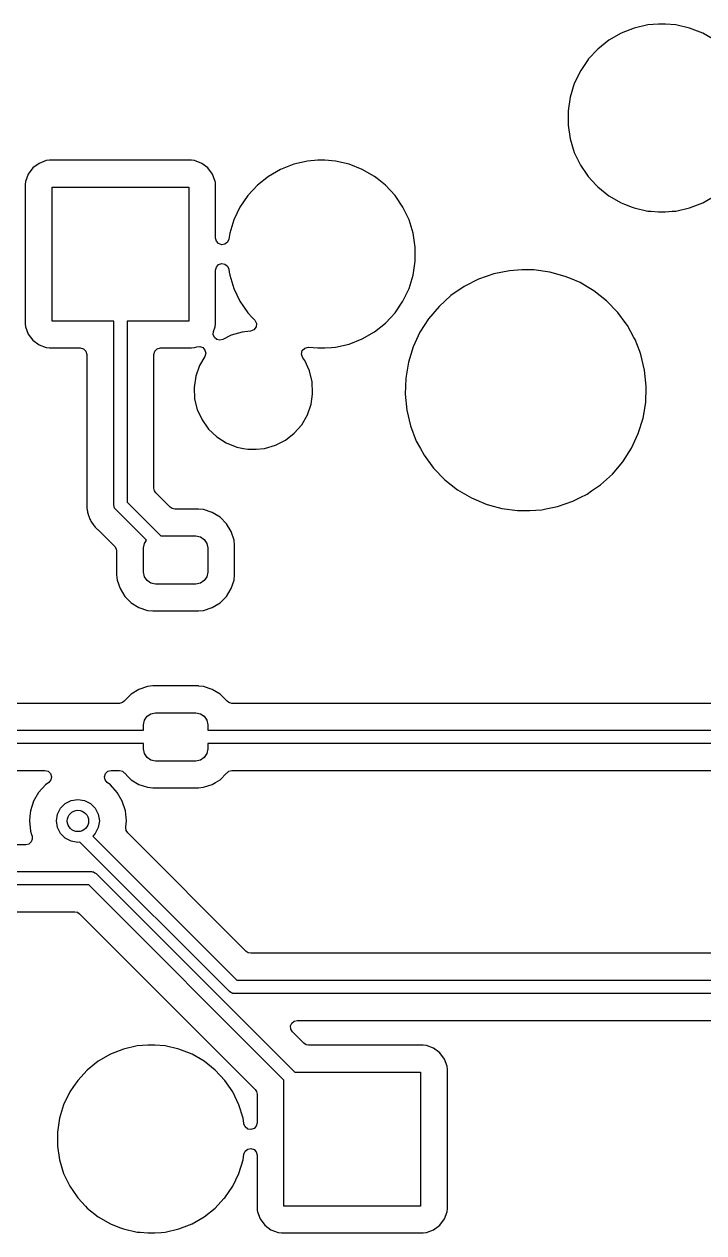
# Model space of a CAD drawing. Extents: x 30 to 259, y -142 to -25.
# Drawn here: x 96.61 to 109.28, y -107.39 to -84.84 of the extents above; entities that cross this region are included whole.
import ezdxf

# ---------------------------------------------------------------- set-up
doc = ezdxf.new("R2010")
doc.units = 0
doc.layers.add('BLACK', color=7, linetype='CONTINUOUS')

msp = doc.modelspace()

# ---------------------------------------------------------------- linework, layer by layer
at = {"layer": 'BLACK', "linetype": 'CONTINUOUS'}
for p, q in [((107.741, -85.0134), (107.514, -85.1446)), ((107.985, -84.9176), (107.741, -85.0134)), ((108.241, -84.8592), (107.985, -84.9176)), ((108.437, -84.8445), (108.241, -84.8592)), ((108.568, -84.8445), (108.437, -84.8445)), ((108.437, -84.8445), (108.437, -84.8445)), ((108.764, -84.8592), (108.568, -84.8445)), ((108.568, -84.8445), (108.568, -84.8445)), ((109.02, -84.9176), (108.764, -84.8592)), ((109.264, -85.0134), (109.02, -84.9176)), ((109.491, -85.1446), (109.264, -85.0134)), ((107.514, -85.1446), (107.309, -85.3082)), ((107.309, -85.3082), (107.13, -85.5005)), ((107.126, -85.5058), (106.988, -85.7095)), ((107.13, -85.5005), (107.126, -85.5058)), ((106.891, -85.9075), (106.868, -85.9537)), ((106.982, -85.7173), (106.891, -85.9075)), ((106.988, -85.7095), (106.982, -85.7173)), ((106.868, -85.9537), (106.791, -86.2044)), ((106.791, -86.2044), (106.752, -86.4638)), ((106.752, -86.4638), (106.752, -86.7262)), ((106.752, -86.7262), (106.791, -86.9856)), ((106.791, -86.9856), (106.868, -87.2363)), ((106.868, -87.2363), (106.982, -87.4727)), ((96.8852, -87.4412), (96.77, -87.5275)), ((97.02, -87.3909), (96.8852, -87.4412)), ((97.0796, -87.3845), (97.02, -87.3909)), ((99.7254, -87.3845), (97.0796, -87.3845)), ((99.785, -87.3909), (99.7254, -87.3845)), ((99.7254, -87.3845), (99.7254, -87.3845)), ((99.9198, -87.4412), (99.785, -87.3909)), ((100.035, -87.5275), (99.9198, -87.4412)), ((101.635, -87.4576), (101.391, -87.5534)), ((101.891, -87.3992), (101.635, -87.4576)), ((102.087, -87.3845), (101.891, -87.3992)), ((102.218, -87.3845), (102.087, -87.3845)), ((102.087, -87.3845), (102.087, -87.3845)), ((102.414, -87.3992), (102.218, -87.3845)), ((102.218, -87.3845), (102.218, -87.3845)), ((102.67, -87.4576), (102.414, -87.3992)), ((102.914, -87.5534), (102.67, -87.4576)), ((106.982, -87.4727), (107.102, -87.6477)), ((96.6837, -87.6427), (96.6334, -87.7775)), ((96.77, -87.5275), (96.6837, -87.6427)), ((100.121, -87.6427), (100.035, -87.5275)), ((100.172, -87.7775), (100.121, -87.6427)), ((101.164, -87.6846), (100.959, -87.8482)), ((101.391, -87.5534), (101.164, -87.6846)), ((103.141, -87.6846), (102.914, -87.5534)), ((103.19, -87.7232), (103.141, -87.6846)), ((107.102, -87.6477), (107.13, -87.6895)), ((107.13, -87.6895), (107.277, -87.8482)), ((96.6334, -87.7775), (96.627, -87.8371)), ((96.627, -87.8371), (96.627, -90.4329)), ((97.1275, -90.385), (97.1275, -87.885)), ((97.1275, -87.885), (99.6775, -87.885)), ((99.6775, -87.885), (99.6775, -90.385)), ((100.173, -87.7949), (100.172, -87.7775)), ((100.178, -87.8371), (100.173, -87.7949)), ((100.178, -88.8353), (100.178, -87.8371)), ((100.959, -87.8482), (100.78, -88.0405)), ((103.346, -87.8482), (103.19, -87.7232)), ((103.525, -88.0405), (103.346, -87.8482)), ((103.346, -87.8482), (103.346, -87.8482)), ((103.346, -87.8482), (103.346, -87.8482)), ((107.277, -87.8482), (107.309, -87.8818)), ((107.309, -87.8818), (107.514, -88.0454)), ((100.78, -88.0405), (100.632, -88.2573)), ((103.673, -88.2573), (103.525, -88.0405)), ((103.525, -88.0405), (103.525, -88.0405)), ((103.525, -88.0405), (103.525, -88.0405)), ((107.514, -88.0454), (107.741, -88.1766)), ((109.264, -88.1766), (109.491, -88.0454)), ((100.632, -88.2573), (100.518, -88.4937)), ((103.787, -88.4937), (103.673, -88.2573)), ((107.741, -88.1766), (107.807, -88.2025)), ((107.807, -88.2025), (107.947, -88.2573)), ((107.947, -88.2573), (107.985, -88.2724)), ((107.985, -88.2724), (108.241, -88.3308)), ((108.241, -88.3308), (108.297, -88.335)), ((108.297, -88.335), (108.437, -88.3455)), ((108.437, -88.3455), (108.437, -88.3455)), ((108.437, -88.3455), (108.568, -88.3455)), ((108.568, -88.3455), (108.691, -88.3363)), ((108.568, -88.3455), (108.568, -88.3455)), ((108.691, -88.3363), (108.764, -88.3308)), ((108.764, -88.3308), (109.02, -88.2724)), ((109.02, -88.2724), (109.264, -88.1766)), ((100.518, -88.4937), (100.441, -88.7444)), ((103.864, -88.7444), (103.787, -88.4937)), ((100.193, -88.8946), (100.178, -88.8353)), ((100.441, -88.7444), (100.425, -88.8538)), ((103.903, -89.0038), (103.864, -88.7444)), ((100.235, -88.9395), (100.193, -88.8946)), ((100.293, -88.959), (100.235, -88.9395)), ((100.353, -88.9483), (100.293, -88.959)), ((100.401, -88.9102), (100.353, -88.9483)), ((100.425, -88.8538), (100.401, -88.9102)), ((103.903, -89.2662), (103.903, -89.0038)), ((103.864, -89.5256), (103.903, -89.2662)), ((100.178, -89.4347), (100.193, -89.3754)), ((100.178, -90.4329), (100.178, -89.4347)), ((100.193, -89.3754), (100.235, -89.3305)), ((100.235, -89.3305), (100.293, -89.311)), ((100.293, -89.311), (100.353, -89.3217)), ((100.353, -89.3217), (100.401, -89.3598)), ((100.401, -89.3598), (100.425, -89.4162)), ((100.425, -89.4162), (100.433, -89.4707)), ((100.433, -89.4707), (100.441, -89.5256)), ((105.368, -89.5055), (105.084, -89.6041)), ((105.663, -89.4456), (105.368, -89.5055)), ((105.887, -89.4306), (105.663, -89.4456)), ((106.113, -89.4306), (105.887, -89.4306)), ((105.887, -89.4306), (105.887, -89.4306)), ((106.411, -89.4707), (106.113, -89.4306)), ((106.7, -89.55), (106.411, -89.4707)), ((106.411, -89.4707), (106.411, -89.4707)), ((106.411, -89.4707), (106.411, -89.4707)), ((100.441, -89.5256), (100.518, -89.7763)), ((103.787, -89.7763), (103.864, -89.5256)), ((104.816, -89.7396), (104.568, -89.9097)), ((105.084, -89.6041), (104.816, -89.7396)), ((106.796, -89.5906), (106.7, -89.55)), ((106.977, -89.6673), (106.796, -89.5906)), ((107.106, -89.7439), (106.977, -89.6673)), ((107.236, -89.8205), (107.106, -89.7439)), ((100.518, -89.7763), (100.632, -90.0127)), ((103.673, -90.0127), (103.787, -89.7763)), ((104.568, -89.9097), (104.346, -90.1112)), ((107.471, -90.0067), (107.236, -89.8205)), ((107.236, -89.8205), (107.236, -89.8205)), ((107.236, -89.8205), (107.236, -89.8205)), ((100.632, -90.0127), (100.699, -90.1112)), ((100.699, -90.1112), (100.78, -90.2295)), ((103.525, -90.2295), (103.673, -90.0127)), ((104.346, -90.1112), (104.152, -90.3407)), ((107.68, -90.2227), (107.471, -90.0067)), ((98.2775, -90.385), (97.1275, -90.385)), ((98.2775, -93.8125), (98.2775, -90.385)), ((99.6775, -90.385), (98.5275, -90.385)), ((98.5275, -90.385), (98.5275, -93.7607)), ((100.78, -90.2295), (100.859, -90.3146)), ((100.859, -90.3146), (100.907, -90.366)), ((100.907, -90.366), (100.938, -90.4267)), ((100.938, -90.4267), (100.932, -90.4945)), ((103.141, -90.5854), (103.346, -90.4218)), ((103.346, -90.4218), (103.446, -90.3148)), ((103.446, -90.3148), (103.525, -90.2295)), ((103.525, -90.2295), (103.525, -90.2295)), ((103.525, -90.2295), (103.525, -90.2295)), ((104.152, -90.3407), (103.99, -90.594)), ((107.835, -90.4329), (107.68, -90.2227)), ((96.627, -90.4329), (96.6334, -90.4925)), ((96.6334, -90.4925), (96.6342, -90.4945)), ((96.6342, -90.4945), (96.6837, -90.6273)), ((96.6837, -90.6273), (96.77, -90.7425)), ((100.134, -90.6342), (100.141, -90.5756)), ((100.155, -90.6894), (100.134, -90.6342)), ((100.141, -90.5756), (100.172, -90.4925)), ((100.172, -90.4925), (100.178, -90.4329)), ((100.471, -90.6478), (100.314, -90.7291)), ((100.673, -90.5886), (100.471, -90.6478)), ((100.828, -90.5738), (100.673, -90.5886)), ((100.891, -90.549), (100.828, -90.5738)), ((100.932, -90.4945), (100.891, -90.549)), ((102.914, -90.7166), (103.141, -90.5854)), ((103.99, -90.594), (103.863, -90.8665)), ((107.859, -90.4646), (107.835, -90.4329)), ((107.982, -90.6894), (107.859, -90.4646)), ((96.77, -90.7425), (96.8852, -90.8288)), ((96.8852, -90.8288), (97.02, -90.8791)), ((99.785, -90.8791), (99.8253, -90.864)), ((99.8253, -90.864), (99.8851, -90.8573)), ((99.8851, -90.8573), (99.9411, -90.8796)), ((100.199, -90.7286), (100.155, -90.6894)), ((100.256, -90.7429), (100.199, -90.7286)), ((100.314, -90.7291), (100.256, -90.7429)), ((101.845, -90.8868), (101.913, -90.8724)), ((101.913, -90.8724), (102.087, -90.8855)), ((102.218, -90.8855), (102.341, -90.8763)), ((102.341, -90.8763), (102.414, -90.8708)), ((102.414, -90.8708), (102.67, -90.8124)), ((102.67, -90.8124), (102.914, -90.7166)), ((103.863, -90.8665), (103.774, -91.1535)), ((108.003, -90.7281), (107.982, -90.6894)), ((108.089, -90.9505), (108.003, -90.7281)), ((97.02, -90.8791), (97.0796, -90.8855)), ((97.0796, -90.8855), (97.653, -90.8855)), ((97.653, -90.8855), (97.715, -90.9021)), ((97.715, -90.9021), (97.7604, -90.9475)), ((97.7604, -90.9475), (97.777, -91.0095)), ((97.777, -91.0095), (97.777, -93.7298)), ((99.028, -91.0095), (99.0446, -90.9475)), ((99.028, -93.502), (99.028, -91.0095)), ((99.0446, -90.9475), (99.09, -90.9021)), ((99.09, -90.9021), (99.152, -90.8855)), ((99.152, -90.8855), (99.7254, -90.8855)), ((99.7254, -90.8855), (99.785, -90.8791)), ((99.7254, -90.8855), (99.7254, -90.8855)), ((99.976, -91.0422), (99.8761, -91.2154)), ((99.9411, -90.8796), (99.9799, -90.9255)), ((99.9926, -90.9844), (99.976, -91.0422)), ((99.9799, -90.9255), (99.9926, -90.9844)), ((101.78, -91.0026), (101.795, -90.9352)), ((101.802, -91.068), (101.78, -91.0026)), ((101.795, -90.9352), (101.845, -90.8868)), ((101.841, -91.1218), (101.802, -91.068)), ((102.087, -90.8855), (102.087, -90.8855)), ((102.087, -90.8855), (102.218, -90.8855)), ((102.218, -90.8855), (102.218, -90.8855)), ((108.111, -91.0086), (108.089, -90.9505)), ((108.181, -91.3009), (108.111, -91.0086)), ((99.8761, -91.2154), (99.8073, -91.4142)), ((101.928, -91.3131), (101.841, -91.1218)), ((101.841, -91.1218), (101.841, -91.1218)), ((101.841, -91.1218), (101.841, -91.1218)), ((101.978, -91.5175), (101.928, -91.3131)), ((103.774, -91.1535), (103.724, -91.4498)), ((108.211, -91.5998), (108.181, -91.3009)), ((99.8073, -91.4142), (99.7773, -91.6224)), ((101.988, -91.7276), (101.978, -91.5175)), ((103.724, -91.4498), (103.714, -91.7502)), ((99.7773, -91.6224), (99.7773, -91.6224)), ((99.7773, -91.6224), (99.7874, -91.8325)), ((101.958, -91.9358), (101.984, -91.7502)), ((101.984, -91.7502), (101.988, -91.7276)), ((103.714, -91.7502), (103.744, -92.0491)), ((108.201, -91.9002), (108.21, -91.6224)), ((108.21, -91.6224), (108.211, -91.5998)), ((99.7874, -91.8325), (99.8369, -92.0369)), ((101.889, -92.1346), (101.958, -91.9358)), ((108.151, -92.1965), (108.201, -91.9002)), ((99.8369, -92.0369), (99.8816, -92.1346)), ((99.8816, -92.1346), (99.9243, -92.2282)), ((99.9243, -92.2282), (100.033, -92.3812)), ((101.784, -92.3168), (101.889, -92.1346)), ((103.744, -92.0491), (103.814, -92.3414)), ((108.062, -92.4835), (108.151, -92.1965)), ((100.033, -92.3812), (100.046, -92.3995)), ((100.046, -92.3995), (100.199, -92.5447)), ((101.646, -92.4757), (101.784, -92.3168)), ((103.814, -92.3414), (103.922, -92.6219)), ((100.199, -92.5447), (100.199, -92.5447)), ((100.199, -92.5447), (100.199, -92.5447)), ((100.199, -92.5447), (100.376, -92.6584)), ((100.376, -92.6584), (100.376, -92.6584)), ((100.376, -92.6584), (100.571, -92.7366)), ((101.294, -92.7022), (101.481, -92.6058)), ((101.481, -92.6058), (101.646, -92.4757)), ((103.922, -92.6219), (103.999, -92.7614)), ((107.935, -92.756), (108.062, -92.4835)), ((100.571, -92.7366), (100.7, -92.7614)), ((100.7, -92.7614), (100.777, -92.7764)), ((100.777, -92.7764), (100.777, -92.7764)), ((100.777, -92.7764), (100.935, -92.7764)), ((100.935, -92.7764), (101.092, -92.7614)), ((100.935, -92.7764), (100.935, -92.7764)), ((101.092, -92.7614), (101.294, -92.7022)), ((103.999, -92.7614), (104.066, -92.8854)), ((104.066, -92.8854), (104.245, -93.1273)), ((107.773, -93.0093), (107.935, -92.756)), ((104.245, -93.1273), (104.454, -93.3433)), ((107.579, -93.2388), (107.773, -93.0093)), ((104.454, -93.3433), (104.689, -93.5295)), ((107.357, -93.4403), (107.579, -93.2388)), ((99.0374, -93.5495), (99.028, -93.502)), ((99.0643, -93.5897), (99.0374, -93.5495)), ((104.689, -93.5295), (104.948, -93.6827)), ((107.109, -93.6104), (107.192, -93.5534)), ((107.192, -93.5534), (107.357, -93.4403)), ((97.777, -93.7298), (97.7747, -93.7503)), ((97.7747, -93.7503), (97.7769, -93.8204)), ((98.5275, -93.7607), (99.1593, -94.3925)), ((99.3303, -93.8557), (99.0643, -93.5897)), ((104.948, -93.6827), (105.225, -93.8)), ((105.225, -93.8), (105.225, -93.8)), ((105.225, -93.8), (105.225, -93.8)), ((105.225, -93.8), (105.289, -93.8175)), ((106.557, -93.8445), (106.841, -93.7459)), ((106.841, -93.7459), (106.975, -93.6782)), ((106.975, -93.6782), (107.109, -93.6104)), ((97.7769, -93.8204), (97.777, -93.8243)), ((97.777, -93.8243), (97.777, -93.8518)), ((97.777, -93.8518), (97.7775, -93.8558)), ((97.7775, -93.8558), (97.7784, -93.8675)), ((97.7784, -93.8675), (97.7798, -93.9111)), ((97.7798, -93.9111), (97.7854, -93.9304)), ((97.7854, -93.9304), (97.7893, -93.9494)), ((97.7893, -93.9494), (97.7918, -93.9693)), ((97.7918, -93.9693), (97.8079, -94.0099)), ((97.8079, -94.0099), (97.8117, -94.021)), ((97.8117, -94.021), (97.8239, -94.0629)), ((98.2862, -93.8422), (98.2775, -93.8125)), ((98.2928, -93.8724), (98.2862, -93.8422)), ((98.2966, -93.8775), (98.2928, -93.8724)), ((98.2973, -93.8801), (98.2966, -93.8775)), ((98.3007, -93.883), (98.2973, -93.8801)), ((98.3141, -93.9009), (98.3007, -93.883)), ((98.8877, -94.4745), (98.3141, -93.9009)), ((99.3705, -93.8826), (99.3303, -93.8557)), ((99.418, -93.892), (99.3705, -93.8826)), ((99.8558, -93.892), (99.418, -93.892)), ((99.9552, -93.9021), (99.8558, -93.892)), ((100.116, -93.9555), (99.9552, -93.9021)), ((100.261, -94.0445), (100.116, -93.9555)), ((105.289, -93.8175), (105.514, -93.8793)), ((105.514, -93.8793), (105.812, -93.9194)), ((105.812, -93.9194), (106.038, -93.9194)), ((106.038, -93.9194), (106.262, -93.9044)), ((106.038, -93.9194), (106.038, -93.9194)), ((106.262, -93.9044), (106.336, -93.8894)), ((106.336, -93.8894), (106.557, -93.8445)), ((97.8239, -94.0629), (97.8341, -94.0801)), ((97.8341, -94.0801), (97.8426, -94.0976)), ((97.8426, -94.0976), (97.85, -94.1162)), ((97.85, -94.1162), (97.85, -94.1162)), ((97.85, -94.1162), (97.8757, -94.1516)), ((97.8757, -94.1516), (97.8821, -94.1613)), ((97.8821, -94.1613), (97.9043, -94.1989)), ((97.9043, -94.1989), (97.9043, -94.1989)), ((97.9043, -94.1989), (97.9043, -94.1989)), ((97.9043, -94.1989), (97.9185, -94.2131)), ((97.9185, -94.2131), (97.9311, -94.2279)), ((97.9311, -94.2279), (97.9429, -94.2441)), ((97.9429, -94.2441), (97.9766, -94.2719)), ((100.38, -94.1645), (100.261, -94.0445)), ((100.47, -94.3088), (100.38, -94.1645)), ((97.9766, -94.2719), (97.9852, -94.2798)), ((97.9852, -94.2798), (98.2957, -94.5903)), ((98.8496, -94.5314), (98.8877, -94.4745)), ((99.1593, -94.3925), (99.8075, -94.3925)), ((99.8075, -94.3925), (99.8936, -94.4096)), ((99.8936, -94.4096), (99.9666, -94.4584)), ((99.9666, -94.4584), (100.015, -94.5314)), ((100.523, -94.4698), (100.47, -94.3088)), ((100.47, -94.3088), (100.47, -94.3088)), ((100.47, -94.3088), (100.47, -94.3088)), ((100.533, -94.5692), (100.523, -94.4698)), ((98.2957, -94.5903), (98.3226, -94.6305)), ((98.3226, -94.6305), (98.332, -94.678)), ((98.332, -94.678), (98.332, -95.1158)), ((98.8325, -94.6175), (98.8496, -94.5314)), ((98.8325, -95.0675), (98.8325, -94.6175)), ((100.015, -94.5314), (100.032, -94.6175)), ((100.032, -94.6175), (100.032, -95.0675)), ((100.533, -95.1158), (100.533, -94.5692)), ((98.332, -95.1158), (98.3421, -95.2152)), ((98.8496, -95.1536), (98.8325, -95.0675)), ((98.8984, -95.2266), (98.8496, -95.1536)), ((100.015, -95.1536), (99.9666, -95.2266)), ((100.032, -95.0675), (100.015, -95.1536)), ((100.523, -95.2152), (100.533, -95.1158)), ((98.3421, -95.2152), (98.3955, -95.3762)), ((98.3955, -95.3762), (98.4845, -95.5205)), ((98.9714, -95.2754), (98.8984, -95.2266)), ((99.0575, -95.2925), (98.9714, -95.2754)), ((99.8075, -95.2925), (99.0575, -95.2925)), ((99.8936, -95.2754), (99.8075, -95.2925)), ((99.9666, -95.2266), (99.8936, -95.2754)), ((100.38, -95.5205), (100.47, -95.3762)), ((100.47, -95.3762), (100.523, -95.2152)), ((98.4845, -95.5205), (98.6045, -95.6405)), ((100.261, -95.6405), (100.38, -95.5205)), ((98.6045, -95.6405), (98.7488, -95.7295)), ((98.7488, -95.7295), (98.7488, -95.7295)), ((98.7488, -95.7295), (98.7488, -95.7295)), ((98.7488, -95.7295), (98.9098, -95.7828)), ((98.9098, -95.7828), (99.0092, -95.793)), ((99.0092, -95.793), (99.8558, -95.793)), ((99.8558, -95.793), (99.9552, -95.7828)), ((99.9552, -95.7828), (100.116, -95.7295)), ((100.116, -95.7295), (100.261, -95.6405)), ((99.0092, -97.192), (98.9098, -97.2021)), ((99.8558, -97.192), (99.0092, -97.192)), ((99.866, -97.193), (99.8558, -97.192)), ((98.5394, -97.4096), (98.4845, -97.4645)), ((98.6045, -97.3445), (98.5394, -97.4096)), ((98.7488, -97.2555), (98.6045, -97.3445)), ((98.9098, -97.2021), (98.7488, -97.2555)), ((99.9552, -97.2021), (99.866, -97.193)), ((100.116, -97.2555), (99.9552, -97.2021)), ((100.261, -97.3445), (100.116, -97.2555)), ((100.38, -97.4645), (100.261, -97.3445)), ((100.261, -97.3445), (100.261, -97.3445)), ((100.261, -97.3445), (100.261, -97.3445)), ((98.3829, -97.517), (81.4321, -97.517)), ((98.4433, -97.5013), (98.3829, -97.517)), ((98.4727, -97.4731), (98.4433, -97.5013)), ((98.4743, -97.4747), (98.4727, -97.4731)), ((98.4845, -97.4645), (98.4743, -97.4747)), ((98.4845, -97.4645), (98.4845, -97.4645)), ((100.391, -97.4747), (100.38, -97.4645)), ((100.38, -97.4645), (100.38, -97.4645)), ((100.392, -97.4731), (100.391, -97.4747)), ((100.422, -97.5013), (100.392, -97.4731)), ((100.482, -97.517), (100.422, -97.5013)), ((117.433, -97.517), (100.482, -97.517)), ((98.8325, -97.9175), (98.8496, -97.8314)), ((98.8496, -97.8314), (98.8984, -97.7584)), ((98.8984, -97.7584), (98.9714, -97.7096)), ((98.9714, -97.7096), (99.0575, -97.6925)), ((99.0575, -97.6925), (99.8075, -97.6925)), ((99.8075, -97.6925), (99.8936, -97.7096)), ((99.8936, -97.7096), (99.9666, -97.7584)), ((99.9666, -97.7584), (100.015, -97.8314)), ((100.015, -97.8314), (100.032, -97.9175)), ((80.9825, -98.0175), (98.8325, -98.0175)), ((98.8325, -98.0175), (98.8325, -97.9175)), ((100.032, -97.9175), (100.032, -98.0175)), ((100.032, -98.0175), (117.882, -98.0175)), ((98.8325, -98.2675), (80.9825, -98.2675)), ((98.8325, -98.3675), (98.8325, -98.2675)), ((117.882, -98.2675), (100.032, -98.2675)), ((100.032, -98.2675), (100.032, -98.3675)), ((98.8496, -98.4536), (98.8325, -98.3675)), ((98.8984, -98.5266), (98.8496, -98.4536)), ((98.9714, -98.5754), (98.8984, -98.5266)), ((99.9666, -98.5266), (99.8936, -98.5754)), ((100.015, -98.4536), (99.9666, -98.5266)), ((100.032, -98.3675), (100.015, -98.4536)), ((81.4321, -98.768), (96.9929, -98.768)), ((96.9929, -98.768), (97.0526, -98.7833)), ((98.1674, -98.7833), (98.2271, -98.768)), ((98.2271, -98.768), (98.3829, -98.768)), ((98.3829, -98.768), (98.4433, -98.7837)), ((99.0575, -98.5925), (98.9714, -98.5754)), ((99.8075, -98.5925), (99.0575, -98.5925)), ((99.8936, -98.5754), (99.8075, -98.5925)), ((100.422, -98.7837), (100.482, -98.768)), ((100.482, -98.768), (117.433, -98.768)), ((97.0658, -98.9923), (97.0041, -99.0371)), ((97.0526, -98.7833), (97.0976, -98.8256)), ((97.1051, -98.9448), (97.0658, -98.9923)), ((97.0976, -98.8256), (97.1167, -98.8842)), ((97.1167, -98.8842), (97.1051, -98.9448)), ((98.1033, -98.8842), (98.1224, -98.8256)), ((98.1149, -98.9448), (98.1033, -98.8842)), ((98.1542, -98.9923), (98.1149, -98.9448)), ((98.1224, -98.8256), (98.1674, -98.7833)), ((98.2159, -99.0371), (98.1542, -98.9923)), ((98.4433, -98.7837), (98.4727, -98.8118)), ((98.4727, -98.8118), (98.4743, -98.8103)), ((98.4743, -98.8103), (98.4845, -98.8205)), ((98.4845, -98.8205), (98.4845, -98.8205)), ((98.4845, -98.8205), (98.5482, -98.8842)), ((98.5482, -98.8842), (98.6045, -98.9405)), ((98.6045, -98.9405), (98.7488, -99.0295)), ((100.116, -99.0295), (100.176, -98.9923)), ((100.176, -98.9923), (100.261, -98.9405)), ((100.261, -98.9405), (100.38, -98.8205)), ((100.261, -98.9405), (100.261, -98.9405)), ((100.261, -98.9405), (100.261, -98.9405)), ((100.38, -98.8205), (100.391, -98.8103)), ((100.38, -98.8205), (100.38, -98.8205)), ((100.391, -98.8103), (100.392, -98.8118)), ((100.392, -98.8118), (100.422, -98.7837)), ((96.8775, -99.1778), (96.7828, -99.3417)), ((97.0041, -99.0371), (96.8775, -99.1778)), ((98.3425, -99.1778), (98.2159, -99.0371)), ((98.4372, -99.3417), (98.3425, -99.1778)), ((98.7488, -99.0295), (98.7488, -99.0295)), ((98.7488, -99.0295), (98.7488, -99.0295)), ((98.7488, -99.0295), (98.9098, -99.0828)), ((98.9098, -99.0828), (99.0092, -99.093)), ((99.0092, -99.093), (99.8558, -99.093)), ((99.8558, -99.093), (99.9552, -99.0828)), ((99.9552, -99.0828), (100.116, -99.0295)), ((96.7828, -99.3417), (96.7243, -99.5217)), ((97.2864, -99.4749), (97.3749, -99.3864)), ((97.3749, -99.3864), (97.4864, -99.3296)), ((97.4864, -99.3296), (97.61, -99.31)), ((97.61, -99.31), (97.7336, -99.3296)), ((97.7336, -99.3296), (97.8451, -99.3864)), ((97.8451, -99.3864), (97.9336, -99.4749)), ((98.4957, -99.5217), (98.4372, -99.3417)), ((98.4372, -99.3417), (98.4372, -99.3417)), ((96.7141, -99.6193), (96.7045, -99.71)), ((96.7243, -99.5217), (96.7141, -99.6193)), ((97.21, -99.71), (97.2296, -99.5864)), ((97.2296, -99.5864), (97.2864, -99.4749)), ((97.9336, -99.4749), (97.9904, -99.5864)), ((97.9904, -99.5864), (98.01, -99.71)), ((98.5155, -99.71), (98.4957, -99.5217)), ((96.7045, -99.71), (96.7243, -99.8983)), ((96.7243, -99.8983), (96.7463, -99.9658)), ((97.2296, -99.8336), (97.21, -99.71)), ((97.2864, -99.9451), (97.2296, -99.8336)), ((97.9904, -99.8336), (97.9336, -99.9451)), ((98.01, -99.71), (97.9904, -99.8336)), ((98.5024, -99.8339), (98.504, -99.8195)), ((98.5089, -99.8883), (98.5024, -99.8339)), ((98.504, -99.8195), (98.5155, -99.71)), ((98.5381, -99.9346), (98.5089, -99.8883)), ((96.7372, -100.103), (96.6932, -100.141)), ((96.7594, -100.05), (96.7372, -100.103)), ((96.7463, -99.9658), (96.7548, -99.9922)), ((96.7548, -99.9922), (96.7594, -100.05)), ((97.3749, -100.034), (97.2864, -99.9451)), ((97.4864, -100.09), (97.3749, -100.034)), ((97.61, -100.11), (97.4864, -100.09)), ((97.6464, -100.104), (97.61, -100.11)), ((100.436, -102.894), (97.6464, -100.104)), ((97.9336, -99.9451), (97.8872, -99.9915)), ((97.8872, -99.9915), (100.576, -102.681)), ((100.747, -102.144), (98.5381, -99.9346)), ((96.6369, -100.154), (93.1937, -100.154)), ((96.6932, -100.141), (96.6369, -100.154)), ((92.8697, -100.655), (97.8625, -100.655)), ((97.8625, -100.655), (97.8846, -100.658)), ((97.8846, -100.658), (97.8891, -100.658)), ((97.8891, -100.658), (97.8915, -100.659)), ((97.8915, -100.659), (97.8977, -100.66)), ((97.8977, -100.66), (97.9237, -100.677)), ((97.9237, -100.677), (97.9509, -100.692)), ((97.9509, -100.692), (101.654, -104.395)), ((97.8107, -100.905), (92.8697, -100.905)), ((101.453, -104.547), (97.8107, -100.905)), ((93.1937, -101.405), (97.552, -101.405)), ((97.552, -101.405), (97.5995, -101.415)), ((97.5995, -101.415), (97.6397, -101.442)), ((97.6397, -101.442), (100.916, -104.718)), ((100.787, -102.171), (100.747, -102.144)), ((100.835, -102.18), (100.787, -102.171)), ((111.243, -102.18), (100.835, -102.18)), ((100.576, -102.681), (119.806, -102.681)), ((100.463, -102.909), (100.436, -102.894)), ((100.489, -102.925), (100.463, -102.909)), ((100.495, -102.926), (100.489, -102.925)), ((100.498, -102.928), (100.495, -102.926)), ((100.502, -102.927), (100.498, -102.928)), ((100.524, -102.931), (100.502, -102.927)), ((119.754, -102.931), (100.524, -102.931)), ((101.575, -103.536), (101.597, -103.482)), ((101.597, -103.482), (101.641, -103.445)), ((101.641, -103.445), (101.698, -103.431)), ((101.698, -103.431), (111.153, -103.431)), ((101.58, -103.593), (101.575, -103.536)), ((101.61, -103.643), (101.58, -103.593)), ((101.73, -103.763), (101.61, -103.643)), ((98.7159, -103.909), (98.4601, -103.968)), ((98.912, -103.894), (98.7159, -103.909)), ((99.043, -103.894), (98.912, -103.894)), ((98.912, -103.894), (98.912, -103.894)), ((99.2391, -103.909), (99.043, -103.894)), ((99.043, -103.894), (99.043, -103.894)), ((99.4949, -103.968), (99.2391, -103.909)), ((101.825, -103.858), (101.73, -103.763)), ((101.865, -103.885), (101.825, -103.858)), ((101.913, -103.894), (101.865, -103.885)), ((104.05, -103.894), (101.913, -103.894)), ((104.11, -103.901), (104.05, -103.894)), ((104.05, -103.894), (104.05, -103.894)), ((104.245, -103.951), (104.11, -103.901)), ((104.36, -104.037), (104.245, -103.951)), ((98.2159, -104.063), (97.9886, -104.195)), ((98.4601, -103.968), (98.2159, -104.063)), ((99.7391, -104.063), (99.4949, -103.968)), ((99.9664, -104.195), (99.7391, -104.063)), ((104.446, -104.153), (104.36, -104.037)), ((104.497, -104.288), (104.446, -104.153)), ((97.7835, -104.358), (97.6051, -104.551)), ((97.9886, -104.195), (97.7835, -104.358)), ((100.171, -104.358), (99.9664, -104.195)), ((99.9664, -104.195), (99.9664, -104.195)), ((100.35, -104.551), (100.171, -104.358)), ((100.171, -104.358), (100.171, -104.358)), ((100.171, -104.358), (100.171, -104.358)), ((101.654, -104.395), (104.002, -104.395)), ((104.002, -104.395), (104.002, -106.895)), ((104.503, -104.347), (104.497, -104.288)), ((104.503, -106.943), (104.503, -104.347)), ((97.6051, -104.551), (97.5291, -104.662)), ((100.498, -104.767), (100.35, -104.551)), ((100.35, -104.551), (100.35, -104.551)), ((100.35, -104.551), (100.35, -104.551)), ((101.453, -106.895), (101.453, -104.547)), ((97.4573, -104.767), (97.3434, -105.004)), ((97.5291, -104.662), (97.4573, -104.767)), ((100.612, -105.004), (100.498, -104.767)), ((100.916, -104.718), (100.943, -104.758)), ((100.943, -104.758), (100.952, -104.805)), ((100.952, -104.805), (100.952, -105.345)), ((97.3434, -105.004), (97.2661, -105.254)), ((100.689, -105.254), (100.612, -105.004)), ((97.2661, -105.254), (97.227, -105.514)), ((100.703, -105.349), (100.689, -105.254)), ((97.227, -105.514), (97.227, -105.776)), ((100.705, -105.364), (100.703, -105.349)), ((100.729, -105.42), (100.705, -105.364)), ((100.777, -105.458), (100.729, -105.42)), ((100.837, -105.469), (100.777, -105.458)), ((100.895, -105.449), (100.837, -105.469)), ((100.937, -105.405), (100.895, -105.449)), ((100.952, -105.345), (100.937, -105.405)), ((97.227, -105.776), (97.2661, -106.036)), ((100.689, -106.036), (100.705, -105.926)), ((100.705, -105.926), (100.729, -105.87)), ((100.729, -105.87), (100.777, -105.832)), ((100.777, -105.832), (100.837, -105.821)), ((100.837, -105.821), (100.895, -105.841)), ((100.895, -105.841), (100.937, -105.885)), ((100.937, -105.885), (100.952, -105.945)), ((100.952, -105.945), (100.952, -106.943)), ((97.2661, -106.036), (97.3434, -106.286)), ((100.612, -106.286), (100.689, -106.036)), ((97.3434, -106.286), (97.4573, -106.523)), ((100.498, -106.523), (100.612, -106.286)), ((97.4573, -106.523), (97.5933, -106.722)), ((100.35, -106.739), (100.498, -106.523)), ((97.5933, -106.722), (97.6051, -106.739)), ((97.6051, -106.739), (97.7523, -106.898)), ((100.171, -106.932), (100.334, -106.756)), ((100.334, -106.756), (100.35, -106.739)), ((100.35, -106.739), (100.35, -106.739)), ((100.35, -106.739), (100.35, -106.739)), ((97.7523, -106.898), (97.7835, -106.932)), ((97.7835, -106.932), (97.9886, -107.095)), ((97.9886, -107.095), (98.2159, -107.227)), ((99.7391, -107.227), (99.9664, -107.095)), ((99.9664, -107.095), (100.171, -106.932)), ((100.952, -106.943), (100.955, -106.974)), ((100.955, -106.974), (100.958, -107.002)), ((100.958, -107.002), (101.009, -107.137)), ((104.002, -106.895), (101.453, -106.895)), ((104.446, -107.137), (104.497, -107.002)), ((104.497, -107.002), (104.503, -106.943)), ((98.2159, -107.227), (98.3841, -107.293)), ((98.3841, -107.293), (98.4426, -107.316)), ((98.4426, -107.316), (98.4601, -107.322)), ((98.4601, -107.322), (98.7159, -107.381)), ((99.2391, -107.381), (99.4949, -107.322)), ((99.4949, -107.322), (99.7391, -107.227)), ((101.009, -107.137), (101.095, -107.253)), ((101.095, -107.253), (101.21, -107.339)), ((101.21, -107.339), (101.345, -107.389)), ((104.11, -107.389), (104.245, -107.339)), ((104.245, -107.339), (104.36, -107.253)), ((104.36, -107.253), (104.446, -107.137)), ((98.7159, -107.381), (98.7719, -107.385)), ((98.7719, -107.385), (98.912, -107.395)), ((98.912, -107.395), (98.912, -107.395)), ((98.912, -107.395), (99.043, -107.395)), ((99.043, -107.395), (99.1656, -107.386)), ((99.043, -107.395), (99.043, -107.395)), ((99.1656, -107.386), (99.2391, -107.381)), ((101.345, -107.389), (101.405, -107.395)), ((101.405, -107.395), (104.05, -107.395)), ((104.05, -107.395), (104.11, -107.389))]:
    msp.add_line(p, q, dxfattribs=at)
at = {"layer": 'BLACK'}
msp.add_circle((97.61, -99.71), 0.2, dxfattribs=at)

doc.saveas('drawing.dxf')
